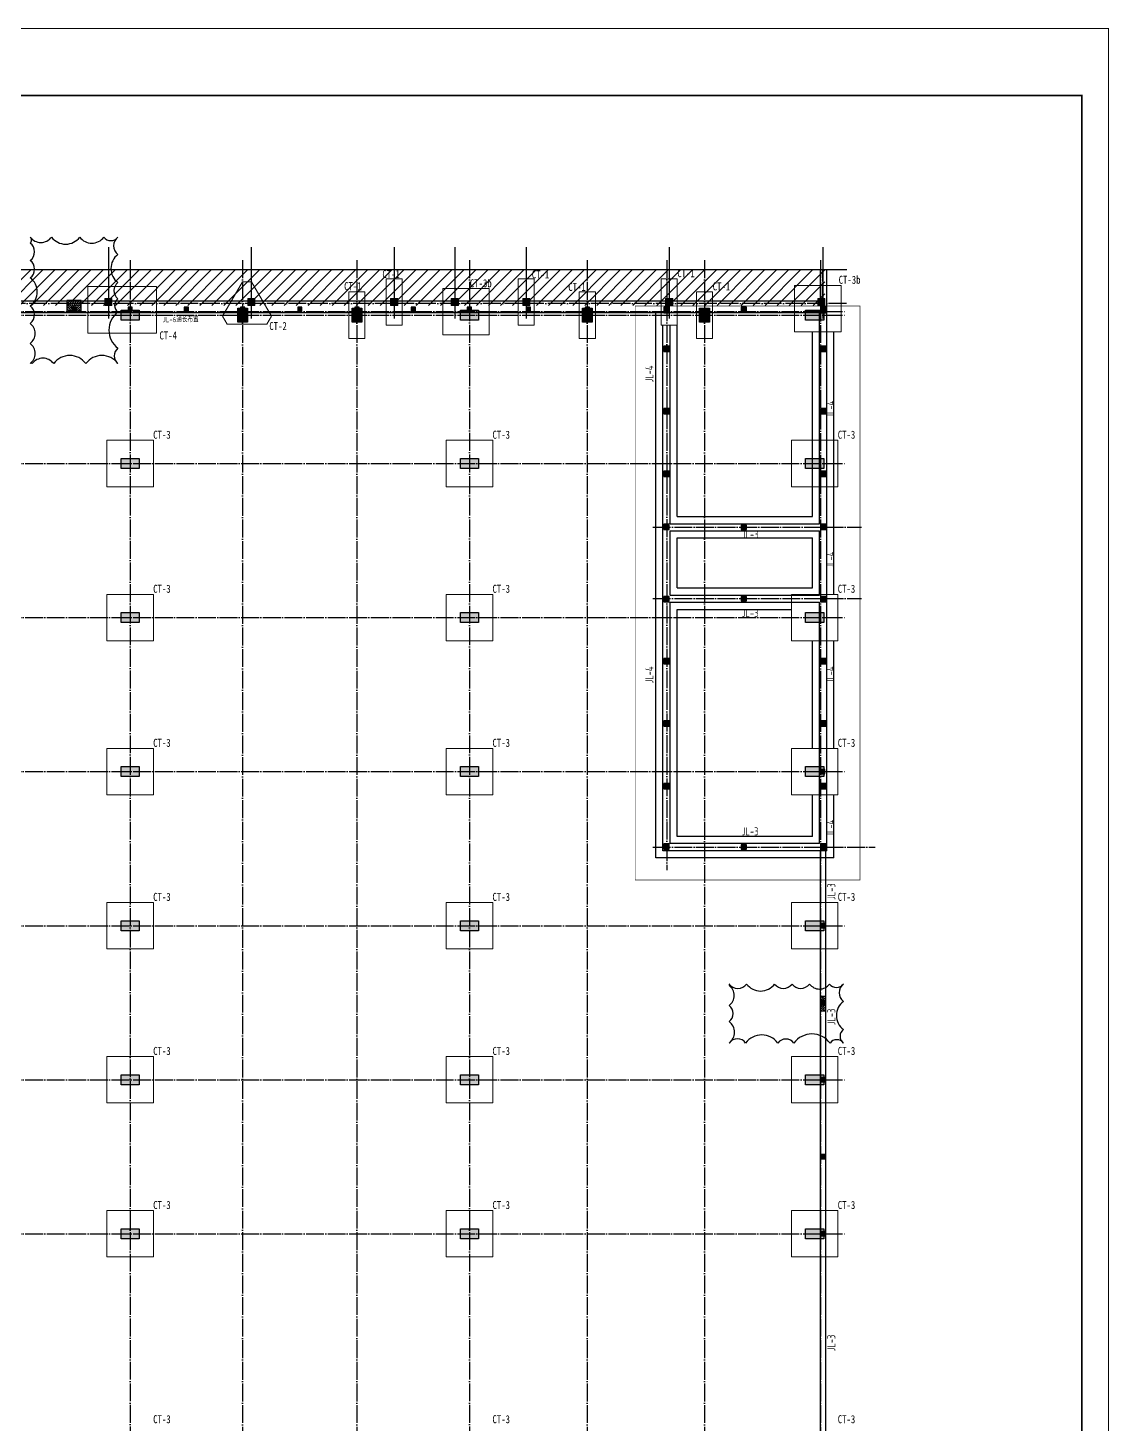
# Model space of a CAD drawing. Extents: x 447413 to 2975780, y -1432727 to 1301644.
# Drawn here: x 2682838 to 2743378, y 548999 to 627208 of the extents above; entities that cross this region are included whole.
import ezdxf
from ezdxf.enums import TextEntityAlignment as Align

# ---------------------------------------------------------------- set-up
doc = ezdxf.new("R2010")
doc.units = 0
doc.header["$LTSCALE"] = 1000
doc.header["$MEASUREMENT"] = 0
doc.linetypes.add('DASH', pattern=[0.35, 0.25, -0.1])
doc.linetypes.add('DOTE', pattern=[2.42, 2, -0.2, 0.02, -0.2])
for name, color, linetype in [('AXIS', 3, 'Continuous'), ('DIM_SYMB', 3, 'Continuous'), ('DOTE', 1, 'Continuous'), ('GZ-框', 21, 'Continuous'), ('GZ-阴影', 11, 'Continuous'), ('PUB_HATCH', 8, 'Continuous'), ('S_BEAM', 4, 'Continuous'), ('图框', 253, 'Continuous'), ('墙体标注', 75, 'Continuous'), ('文字', 3, 'Continuous'), ('短柱', 106, 'Continuous')]:
    doc.layers.add(name, color=color, linetype=linetype)
for name, color, linetype, lineweight in [('BASE_PLAT', 7, 'Continuous', 0), ('WALL', 140, 'Continuous', 25), ('柱', 51, 'Continuous', 18), ('柱涂实', 52, 'Continuous', 18)]:
    doc.layers.add(name, color=color, linetype=linetype, lineweight=lineweight)
doc.layers.add('审图意见修改', color=5, linetype='Continuous', plot=False)
doc.styles.add('宋体', font='', dxfattribs={"height": 35})
doc.styles.add('标注', font='tssdeng.shx', dxfattribs={"width": 0.8, "bigfont": 'tssdchn.shx'})
doc.styles.get('宋体').set_extended_font_data('SimSun')

# ---------------------------------------------------------------- blocks, each defined once
blk = doc.blocks.new('s44444w222')
at = {"layer": '柱涂实'}
for points in [[(2083675, 444865), (2083675, 445265), (2083275, 445265), (2083275, 444865)], [(2091795, 444865), (2092195, 444865), (2092195, 445265), (2091795, 445265)], [(2099795, 444865), (2100195, 444865), (2100195, 445265), (2099795, 445265)], [(2103795, 444865), (2104195, 444865), (2104195, 445265), (2103795, 445265)], [(2107195, 444865), (2107595, 444865), (2107595, 445265), (2107195, 445265)], [(2115195, 444865), (2115595, 444865), (2115595, 445265), (2115195, 445265)], [(2123195, 444865), (2123595, 444865), (2123595, 445265), (2123195, 445265)], [(2131115, 444866), (2131515, 444866), (2131515, 445266), (2131115, 445266)], [(2131625, 444866), (2132025, 444866), (2132025, 445266), (2131625, 445266)], [(2139545, 444865), (2139945, 444865), (2139945, 445265), (2139545, 445265)], [(2147545, 444865), (2147945, 444865), (2147945, 445265), (2147545, 445265)], [(2155545, 444865), (2155945, 444865), (2155945, 445265), (2155545, 445265)], [(2158945, 444865), (2159345, 444865), (2159345, 445265), (2158945, 445265)], [(2162945, 444865), (2163345, 444865), (2163345, 445265), (2162945, 445265)], [(2170945, 444865), (2171345, 444865), (2171345, 445265), (2170945, 445265)], [(2179295, 444865), (2179295, 445265), (2178895, 445265), (2178895, 444865)]]:
    blk.add_hatch(color=256, dxfattribs=at).paths.add_polyline_path(points)
at = {"layer": '柱', "color": 3}
for points in [[(2083675, 444865), (2083675, 445265), (2083275, 445265), (2083275, 444865)], [(2091795, 444865), (2092195, 444865), (2092195, 445265), (2091795, 445265)], [(2099795, 444865), (2100195, 444865), (2100195, 445265), (2099795, 445265)], [(2103795, 444865), (2104195, 444865), (2104195, 445265), (2103795, 445265)], [(2107195, 444865), (2107595, 444865), (2107595, 445265), (2107195, 445265)], [(2115195, 444865), (2115595, 444865), (2115595, 445265), (2115195, 445265)], [(2123195, 444865), (2123595, 444865), (2123595, 445265), (2123195, 445265)], [(2131115, 444866), (2131515, 444866), (2131515, 445266), (2131115, 445266)], [(2131625, 444866), (2132025, 444866), (2132025, 445266), (2131625, 445266)], [(2139545, 444865), (2139945, 444865), (2139945, 445265), (2139545, 445265)], [(2147545, 444865), (2147945, 444865), (2147945, 445265), (2147545, 445265)], [(2155545, 444865), (2155945, 444865), (2155945, 445265), (2155545, 445265)], [(2158945, 444865), (2159345, 444865), (2159345, 445265), (2158945, 445265)], [(2162945, 444865), (2163345, 444865), (2163345, 445265), (2162945, 445265)], [(2170945, 444865), (2171345, 444865), (2171345, 445265), (2170945, 445265)], [(2179295, 444865), (2179295, 445265), (2178895, 445265), (2178895, 444865)]]:
    blk.add_lwpolyline(points, close=True, dxfattribs=at)
at = {"layer": '柱涂实', "linetype": 'Continuous'}
for points in [[(2083675, 444865), (2083675, 445265), (2083275, 445265), (2083275, 444865)], [(2091795, 444865), (2092195, 444865), (2092195, 445265), (2091795, 445265)], [(2099795, 444865), (2100195, 444865), (2100195, 445265), (2099795, 445265)], [(2103795, 444865), (2104195, 444865), (2104195, 445265), (2103795, 445265)], [(2107195, 444865), (2107595, 444865), (2107595, 445265), (2107195, 445265)], [(2115195, 444865), (2115595, 444865), (2115595, 445265), (2115195, 445265)], [(2123195, 444865), (2123595, 444865), (2123595, 445265), (2123195, 445265)], [(2131115, 444866), (2131515, 444866), (2131515, 445266), (2131115, 445266)], [(2131625, 444866), (2132025, 444866), (2132025, 445266), (2131625, 445266)], [(2139545, 444865), (2139945, 444865), (2139945, 445265), (2139545, 445265)], [(2147545, 444865), (2147945, 444865), (2147945, 445265), (2147545, 445265)], [(2155545, 444865), (2155945, 444865), (2155945, 445265), (2155545, 445265)], [(2158945, 444865), (2159345, 444865), (2159345, 445265), (2158945, 445265)], [(2162945, 444865), (2163345, 444865), (2163345, 445265), (2162945, 445265)], [(2170945, 444865), (2171345, 444865), (2171345, 445265), (2170945, 445265)], [(2179295, 444865), (2179295, 445265), (2178895, 445265), (2178895, 444865)]]:
    blk.add_lwpolyline(points, close=True, dxfattribs=at)
blk = doc.blocks.new('A$C6B0021A6')
at = {"layer": '图框', "color": 2, "const_width": 40, "elevation": -84000}
blk.add_lwpolyline([(20, 84120), (118920, 84120), (118920, 20), (20, 20)], close=True, dxfattribs=at)
at = {"layer": '图框', "color": 153, "const_width": 58, "elevation": -84000}
blk.add_lwpolyline([(111420, 1020), (2520, 1020), (2520, 83120), (111420, 83120)], close=True, dxfattribs=at)
blk = doc.blocks.new('2444242424')
at = {"layer": 'AXIS'}
for p, q in [((1874523, 456963), (1874523, 452963)), ((1883123, 456963), (1883123, 452963)), ((1891123, 456963), (1891123, 452963)), ((1895123, 456963), (1895123, 452963)), ((1898523, 456963), (1898523, 452963)), ((1906523, 456963), (1906523, 452963)), ((1914523, 456963), (1914523, 452963)), ((1922523, 456963), (1922523, 452963)), ((1922873, 456963), (1922873, 452963)), ((1930873, 456963), (1930873, 452963)), ((1938873, 456963), (1938873, 452963)), ((1946873, 456963), (1946873, 452963)), ((1950273, 456963), (1950273, 452963)), ((1954273, 456963), (1954273, 452963)), ((1962273, 456963), (1962273, 452963)), ((1970303, 456963), (1970303, 452963))]:
    blk.add_line(p, q, dxfattribs=at)

msp = doc.modelspace()

# ---------------------------------------------------------------- hatches: boundary and pattern name
h = msp.add_hatch()
h.set_pattern_fill('AR-HBONE', color=4, scale=150, angle=90)
h.set_pattern_definition([(135, (3540055.19, -1656578.5), (-129.315688, 2e-14), [274.32, -91.44]), (225, (3539990.53, -1656513.85), (-129.315688, 2e-14), [274.32, -91.44])])
h.paths.add_polyline_path([(2685812.3, 611297.6), (2685812.3, 611947.6), (2685012.3, 611947.6), (2685012.3, 611297.6)])
h = msp.add_hatch()
h.set_pattern_fill('AR-HBONE', color=4, scale=150)
h.set_pattern_definition([(45, (657521.2, 3e-09), (8e-15, 129.315688), [274.32, -91.44]), (135, (657585.86, 64.66), (8e-15, 129.315688), [274.32, -91.44])])
h.paths.add_polyline_path([(2727522.1, 572948.1), (2727222.1, 572948.1), (2727222.1, 572148.1), (2727522.1, 572148.1)])
at = {"layer": 'GZ-阴影'}
for points in [[(2685532.3, 611557.6), (2685292.3, 611557.6), (2685292.3, 611317.6), (2685532.3, 611317.6)], [(2688682.4, 611557.6), (2688442.4, 611557.6), (2688442.4, 611317.6), (2688682.4, 611317.6)], [(2691832.3, 611557.6), (2691592.3, 611557.6), (2691592.3, 611317.6), (2691832.3, 611317.6)], [(2694982.1, 611557.6), (2694742.1, 611557.6), (2694742.1, 611317.6), (2694982.1, 611317.6)], [(2698182.1, 611557.6), (2697942.1, 611557.6), (2697942.1, 611317.6), (2698182.1, 611317.6)], [(2701382.1, 611557.6), (2701142.1, 611557.6), (2701142.1, 611317.6), (2701382.1, 611317.6)], [(2704532.3, 611557.6), (2704292.3, 611557.6), (2704292.3, 611317.6), (2704532.3, 611317.6)], [(2707682.4, 611557.6), (2707442.4, 611557.6), (2707442.4, 611317.6), (2707682.4, 611317.6)], [(2710982.3, 611557.6), (2710742.3, 611557.6), (2710742.3, 611317.6), (2710982.3, 611317.6)], [(2714282.1, 611557.6), (2714042.1, 611557.6), (2714042.1, 611317.6), (2714282.1, 611317.6)], [(2727462.1, 585667.6), (2727222.1, 585667.6), (2727222.1, 585427.6), (2727462.1, 585427.6)], [(2727462.1, 577037.6), (2727222.1, 577037.6), (2727222.1, 576797.6), (2727462.1, 576797.6)], [(2727462.1, 572722.6), (2727222.1, 572722.6), (2727222.1, 572482.6), (2727462.1, 572482.6)], [(2727462.1, 568407.6), (2727222.1, 568407.6), (2727222.1, 568167.6), (2727462.1, 568167.6)], [(2727462.1, 564092.8), (2727222.1, 564092.8), (2727222.1, 563852.8), (2727462.1, 563852.8)], [(2727462.1, 559778), (2727222.1, 559778), (2727222.1, 559538), (2727462.1, 559538)]]:
    msp.add_hatch(color=256, dxfattribs=at).paths.add_polyline_path(points)
at = {"layer": 'PUB_HATCH'}
h = msp.add_hatch(dxfattribs=at)
h.set_pattern_fill('ANSI31', color=256, scale=300, style=0)
h.set_pattern_definition([(45, (2395372.1, 562431.27), (-336.7596, 336.7596), [])])
h.paths.add_polyline_path([(2631442.4, 613635.9), (2727462.1, 613635.9), (2727462.1, 611667.6), (2631442.4, 611667.6)])
at = {"layer": '柱涂实'}
for points in [[(2689072.4, 610837.6), (2688052.4, 610837.6), (2688052.4, 611397.6), (2689072.4, 611397.6)], [(2695137.1, 610732.6), (2694587.1, 610732.6), (2694587.1, 611502.6), (2695137.1, 611502.6)], [(2701537.1, 610732.6), (2700987.1, 610732.6), (2700987.1, 611502.6), (2701537.1, 611502.6)], [(2708072.4, 610837.6), (2707052.4, 610837.6), (2707052.4, 611397.6), (2708072.4, 611397.6)], [(2714437.1, 610732.6), (2713887.1, 610732.6), (2713887.1, 611502.6), (2714437.1, 611502.6)], [(2720997.1, 610732.6), (2720447.1, 610732.6), (2720447.1, 611502.6), (2720997.1, 611502.6)], [(2727407.1, 610837.6), (2726387.1, 610837.6), (2726387.1, 611397.6), (2727407.1, 611397.6)], [(2689072.4, 602527.6), (2688052.4, 602527.6), (2688052.4, 603087.6), (2689072.4, 603087.6)], [(2708072.4, 602527.6), (2707052.4, 602527.6), (2707052.4, 603087.6), (2708072.4, 603087.6)], [(2727407.1, 602527.6), (2726387.1, 602527.6), (2726387.1, 603087.6), (2727407.1, 603087.6)], [(2689072.4, 593897.6), (2688052.4, 593897.6), (2688052.4, 594457.6), (2689072.4, 594457.6)], [(2708072.4, 593897.6), (2707052.4, 593897.6), (2707052.4, 594457.6), (2708072.4, 594457.6)], [(2727407.1, 593897.6), (2726387.1, 593897.6), (2726387.1, 594457.6), (2727407.1, 594457.6)], [(2689072.4, 585267.6), (2688052.4, 585267.6), (2688052.4, 585827.6), (2689072.4, 585827.6)], [(2708072.4, 585267.6), (2707052.4, 585267.6), (2707052.4, 585827.6), (2708072.4, 585827.6)], [(2727407.1, 585267.6), (2726387.1, 585267.6), (2726387.1, 585827.6), (2727407.1, 585827.6)], [(2689072.4, 576637.6), (2688052.4, 576637.6), (2688052.4, 577197.6), (2689072.4, 577197.6)], [(2708072.4, 576637.6), (2707052.4, 576637.6), (2707052.4, 577197.6), (2708072.4, 577197.6)], [(2727407.1, 576637.6), (2726387.1, 576637.6), (2726387.1, 577197.6), (2727407.1, 577197.6)], [(2689072.4, 568007.6), (2688052.4, 568007.6), (2688052.4, 568567.6), (2689072.4, 568567.6)], [(2708072.4, 568007.6), (2707052.4, 568007.6), (2707052.4, 568567.6), (2708072.4, 568567.6)], [(2727407.1, 568007.6), (2726387.1, 568007.6), (2726387.1, 568567.6), (2727407.1, 568567.6)], [(2689072.4, 559378), (2688052.4, 559378), (2688052.4, 559938), (2689072.4, 559938)], [(2708072.4, 559378), (2707052.4, 559378), (2707052.4, 559938), (2708072.4, 559938)], [(2727407.1, 559378), (2726387.1, 559378), (2726387.1, 559938), (2727407.1, 559938)]]:
    msp.add_hatch(color=256, dxfattribs=at).paths.add_polyline_path(points)

# ---------------------------------------------------------------- linework, layer by layer
msp.add_line((2727062.1, 612057.6, 252000), (2727462.1, 611657.6, 252000))
at = {"color": 4, "elevation": 252000}
msp.add_lwpolyline([(2685812.3, 611297.6), (2685812.3, 611947.6), (2685012.3, 611947.6), (2685012.3, 611297.6)], close=True, dxfattribs=at)
at = {"linetype": 'DASH', "ltscale": 5, "const_width": 30}
msp.add_lwpolyline([(2716840.6, 611635.8), (2729426.6, 611635.8), (2729426.6, 579477.8), (2716840.6, 579477.8)], close=True, dxfattribs=at)
at = {"color": 4}
msp.add_lwpolyline([(2727522.1, 572948.1), (2727222.1, 572948.1), (2727222.1, 572148.1), (2727522.1, 572148.1)], close=True, dxfattribs=at)
at = {"layer": 'BASE_PLAT', "linetype": 'Continuous', "elevation": 252000}
for points in [[(2690034.6, 612717.6), (2686190.1, 612717.6), (2686190.1, 610117.6), (2690034.6, 610117.6)], [(2700812.1, 609817.6), (2701712.1, 609817.6), (2701712.1, 612417.6), (2700812.1, 612417.6)], [(2702892.1, 610557.6), (2703792.1, 610557.6), (2703792.1, 613157.6), (2702892.1, 613157.6)], [(2706062.4, 612617.6), (2706062.4, 610017.6), (2708662.4, 610017.6), (2708662.4, 612617.6)], [(2710292.1, 610557.6), (2711192.1, 610557.6), (2711192.1, 613157.6), (2710292.1, 613157.6)], [(2713712.1, 609817.6), (2714612.1, 609817.6), (2714612.1, 612417.6), (2713712.1, 612417.6)], [(2718292.1, 610557.6), (2719192.1, 610557.6), (2719192.1, 613157.6), (2718292.1, 613157.6)], [(2720272.1, 609817.6), (2721172.1, 609817.6), (2721172.1, 612417.6), (2720272.1, 612417.6)], [(2725772.6, 612787.6), (2725772.6, 610187.6), (2728372.6, 610187.6), (2728372.6, 612787.6)], [(2687262.4, 604107.6), (2687262.4, 601507.6), (2689862.4, 601507.6), (2689862.4, 604107.6)], [(2706262.4, 604107.6), (2706262.4, 601507.6), (2708862.4, 601507.6), (2708862.4, 604107.6)], [(2725597.1, 604107.6), (2725597.1, 601507.6), (2728197.1, 601507.6), (2728197.1, 604107.6)], [(2687262.4, 595477.6), (2687262.4, 592877.6), (2689862.4, 592877.6), (2689862.4, 595477.6)], [(2706262.4, 595477.6), (2706262.4, 592877.6), (2708862.4, 592877.6), (2708862.4, 595477.6)], [(2725597.1, 595477.6), (2725597.1, 592877.6), (2728197.1, 592877.6), (2728197.1, 595477.6)], [(2687262.4, 586847.6), (2687262.4, 584247.6), (2689862.4, 584247.6), (2689862.4, 586847.6)], [(2706262.4, 586847.6), (2706262.4, 584247.6), (2708862.4, 584247.6), (2708862.4, 586847.6)], [(2725597.1, 586847.6), (2725597.1, 584247.6), (2728197.1, 584247.6), (2728197.1, 586847.6)], [(2687262.4, 578217.6), (2687262.4, 575617.6), (2689862.4, 575617.6), (2689862.4, 578217.6)], [(2706262.4, 578217.6), (2706262.4, 575617.6), (2708862.4, 575617.6), (2708862.4, 578217.6)], [(2725597.1, 578217.6), (2725597.1, 575617.6), (2728197.1, 575617.6), (2728197.1, 578217.6)], [(2687262.4, 569587.6), (2687262.4, 566987.6), (2689862.4, 566987.6), (2689862.4, 569587.6)], [(2706262.4, 569587.6), (2706262.4, 566987.6), (2708862.4, 566987.6), (2708862.4, 569587.6)], [(2725597.1, 569587.6), (2725597.1, 566987.6), (2728197.1, 566987.6), (2728197.1, 569587.6)], [(2687262.4, 560958), (2687262.4, 558358), (2689862.4, 558358), (2689862.4, 560958)], [(2706262.4, 560958), (2706262.4, 558358), (2708862.4, 558358), (2708862.4, 560958)], [(2725597.1, 560958), (2725597.1, 558358), (2728197.1, 558358), (2728197.1, 560958)]]:
    msp.add_lwpolyline(points, close=True, dxfattribs=at)
at = {"layer": 'BASE_PLAT', "linetype": 'Continuous'}
msp.add_lwpolyline([(2693733.8, 611068.1), (2693993.5, 610617.8), (2696213.3, 610617.8), (2696473.1, 611068.1), (2695363, 612987.8), (2694843.8, 612987.8)], close=True, dxfattribs=at)
at = {"layer": 'DIM_SYMB', "elevation": 252000}
msp.add_lwpolyline([(2728688.3, 613665.8), (2678969.1, 613665.8), (2678854.5, 613980.8), (2678743.4, 613350.8), (2678631.6, 613665.8), (2628912.5, 613665.8)], dxfattribs=at)
at = {"layer": 'DOTE', "color": 8, "linetype": 'DOTE', "ltscale": 0.5}
for p, q in [((2688562.4, 614199.2, 252000), (2688562.4, 493211.8, 252000)), ((2707562.4, 614199.2, 252000), (2707562.4, 493211.8, 252000)), ((2727342.1, 611787.5, 252000), (2727342.1, 613635.9, 252000)), ((2628233.2, 611117.6, 252000), (2728651.9, 611117.6, 252000)), ((2628233.2, 602807.6, 252000), (2728651.9, 602807.6, 252000)), ((2628233.2, 594177.6, 252000), (2728651.9, 594177.6, 252000)), ((2628233.2, 585547.6, 252000), (2728651.9, 585547.6, 252000)), ((2628233.2, 576917.6, 252000), (2728651.9, 576917.6, 252000)), ((2628233.2, 568287.6, 252000), (2728651.9, 568287.6, 252000))]:
    msp.add_line(p, q, dxfattribs=at)
at = {"layer": 'DOTE', "linetype": 'DOTE', "ltscale": 0.5}
for p, q in [((2628233.2, 611317.6, 252000), (2728651.9, 611317.6, 252000)), ((2628233.2, 559658, 252000), (2728651.9, 559658, 252000))]:
    msp.add_line(p, q, dxfattribs=at)
at = {"layer": 'DOTE', "color": 6, "linetype": 'DOTE', "ltscale": 0.5}
for p, q in [((2717827.6, 599237.6, 504000), (2729524.4, 599237.6, 504000)), ((2717827.6, 595237.6, 504000), (2729524.4, 595237.6, 504000)), ((2717827.6, 581317.6, 504000), (2730286.2, 581317.6, 504000))]:
    msp.add_line(p, q, dxfattribs=at)
at = {"layer": 'DOTE', "color": 8, "linetype": 'DOTE', "ltscale": 0.5, "elevation": 252000}
for points in [[(2694862.1, 614191.7), (2694862.1, 493205.8)], [(2701262.1, 614191.7), (2701262.1, 493205.8)], [(2714162.1, 614191.7), (2714162.1, 493205.8)], [(2720722.1, 614191.7), (2720722.1, 493205.8)], [(2728673.7, 611777.5), (2628912.5, 611777.5)]]:
    msp.add_lwpolyline(points, dxfattribs=at)
at = {"layer": 'DOTE', "color": 6, "linetype": 'DOTE', "ltscale": 0.5, "elevation": 504000}
msp.add_lwpolyline([(2718622.1, 614205.3), (2718622.1, 580029.5)], dxfattribs=at)
at = {"layer": 'DOTE', "linetype": 'DOTE', "ltscale": 0.5, "elevation": 252000}
msp.add_lwpolyline([(2727222.1, 614191.7), (2727222.1, 493205.8)], dxfattribs=at)
at = {"layer": 'GZ-框', "elevation": 252000}
for points in [[(2685532.3, 611557.6), (2685292.3, 611557.6), (2685292.3, 611317.6), (2685532.3, 611317.6)], [(2688682.4, 611557.6), (2688442.4, 611557.6), (2688442.4, 611317.6), (2688682.4, 611317.6)], [(2691832.3, 611557.6), (2691592.3, 611557.6), (2691592.3, 611317.6), (2691832.3, 611317.6)], [(2694982.1, 611557.6), (2694742.1, 611557.6), (2694742.1, 611317.6), (2694982.1, 611317.6)], [(2698182.1, 611557.6), (2697942.1, 611557.6), (2697942.1, 611317.6), (2698182.1, 611317.6)], [(2701382.1, 611557.6), (2701142.1, 611557.6), (2701142.1, 611317.6), (2701382.1, 611317.6)], [(2704532.3, 611557.6), (2704292.3, 611557.6), (2704292.3, 611317.6), (2704532.3, 611317.6)], [(2707682.4, 611557.6), (2707442.4, 611557.6), (2707442.4, 611317.6), (2707682.4, 611317.6)], [(2710982.3, 611557.6), (2710742.3, 611557.6), (2710742.3, 611317.6), (2710982.3, 611317.6)], [(2714282.1, 611557.6), (2714042.1, 611557.6), (2714042.1, 611317.6), (2714282.1, 611317.6)], [(2727462.1, 585667.6), (2727222.1, 585667.6), (2727222.1, 585427.6), (2727462.1, 585427.6)], [(2727462.1, 577037.6), (2727222.1, 577037.6), (2727222.1, 576797.6), (2727462.1, 576797.6)], [(2727462.1, 572722.6), (2727222.1, 572722.6), (2727222.1, 572482.6), (2727462.1, 572482.6)], [(2727462.1, 568407.6), (2727222.1, 568407.6), (2727222.1, 568167.6), (2727462.1, 568167.6)], [(2727462.1, 564092.8), (2727222.1, 564092.8), (2727222.1, 563852.8), (2727462.1, 563852.8)], [(2727462.1, 559778), (2727222.1, 559778), (2727222.1, 559538), (2727462.1, 559538)]]:
    msp.add_lwpolyline(points, close=True, dxfattribs=at)
at = {"layer": 'GZ-框', "color": 3}
for points, elevation in [([(2718442.1, 611257.6), (2718742.1, 611257.6), (2718742.1, 611557.6), (2718442.1, 611557.6)], -504000), ([(2722772.1, 611317.6), (2723072.1, 611317.6), (2723072.1, 611557.6), (2722772.1, 611557.6)], 252000), ([(2727222.2, 611257.6), (2727522.2, 611257.6), (2727522.2, 611557.6), (2727222.2, 611557.6)], -252000), ([(2727222.2, 609087.6), (2727522.2, 609087.6), (2727522.2, 609387.6), (2727222.2, 609387.6)], 252000), ([(2727222.2, 605587.6), (2727522.2, 605587.6), (2727522.2, 605887.6), (2727222.2, 605887.6)], 252000), ([(2727222.2, 602087.6), (2727522.2, 602087.6), (2727522.2, 602387.6), (2727222.2, 602387.6)], 252000), ([(2718442.1, 599117.6), (2718742.1, 599117.6), (2718742.1, 599417.6), (2718442.1, 599417.6)], -504000), ([(2727222.2, 599117.6), (2727522.2, 599117.6), (2727522.2, 599417.6), (2727222.2, 599417.6)], -252000), ([(2718442.1, 595057.6), (2718742.1, 595057.6), (2718742.1, 595357.6), (2718442.1, 595357.6)], -252000), ([(2727222.2, 591587.6), (2727522.2, 591587.6), (2727522.2, 591887.6), (2727222.2, 591887.6)], 252000), ([(2727222.2, 588087.6), (2727522.2, 588087.6), (2727522.2, 588387.6), (2727222.2, 588387.6)], 252000), ([(2727222.2, 584587.6), (2727522.2, 584587.6), (2727522.2, 584887.6), (2727222.2, 584887.6)], 252000), ([(2718442.1, 581197.6), (2718742.1, 581197.6), (2718742.1, 581497.6), (2718442.1, 581497.6)], -252000)]:
    msp.add_lwpolyline(points, close=True, dxfattribs=dict(at, elevation=elevation))
for points in [[(2718442.1, 609087.6), (2718742.1, 609087.6), (2718742.1, 609387.6), (2718442.1, 609387.6)], [(2718442.1, 605587.6), (2718742.1, 605587.6), (2718742.1, 605887.6), (2718442.1, 605887.6)], [(2718442.1, 602087.6), (2718742.1, 602087.6), (2718742.1, 602387.6), (2718442.1, 602387.6)], [(2722772.1, 599117.6), (2723072.1, 599117.6), (2723072.1, 599357.6), (2722772.1, 599357.6)], [(2722772.1, 595117.6), (2723072.1, 595117.6), (2723072.1, 595357.6), (2722772.1, 595357.6)], [(2727222.2, 595057.6), (2727522.2, 595057.6), (2727522.2, 595357.6), (2727222.2, 595357.6)], [(2718442.1, 591587.6), (2718742.1, 591587.6), (2718742.1, 591887.6), (2718442.1, 591887.6)], [(2718442.1, 588087.6), (2718742.1, 588087.6), (2718742.1, 588387.6), (2718442.1, 588387.6)], [(2718442.1, 584587.6), (2718742.1, 584587.6), (2718742.1, 584887.6), (2718442.1, 584887.6)], [(2722772.1, 581197.6), (2723072.1, 581197.6), (2723072.1, 581437.6), (2722772.1, 581437.6)], [(2727222.2, 581197.6), (2727522.2, 581197.6), (2727522.2, 581497.6), (2727222.2, 581497.6)]]:
    msp.add_lwpolyline(points, close=True, dxfattribs=at)
at = {"layer": 'GZ-阴影'}
for points in [[(2718442.1, 611257.6, -504000), (2718742.1, 611257.6, -504000), (2718442.1, 611557.6, -504000), (2718742.1, 611557.6, -504000)], [(2722772.1, 611317.6, 252000), (2723072.1, 611317.6, 252000), (2722772.1, 611557.6, 252000), (2723072.1, 611557.6, 252000)], [(2727222.2, 611257.6, -252000), (2727522.2, 611257.6, -252000), (2727222.2, 611557.6, -252000), (2727522.2, 611557.6, -252000)], [(2718442.1, 609087.6), (2718742.1, 609087.6), (2718442.1, 609387.6), (2718742.1, 609387.6)], [(2727222.2, 609087.6, 252000), (2727522.2, 609087.6, 252000), (2727222.2, 609387.6, 252000), (2727522.2, 609387.6, 252000)], [(2718442.1, 605587.6), (2718742.1, 605587.6), (2718442.1, 605887.6), (2718742.1, 605887.6)], [(2727222.2, 605587.6, 252000), (2727522.2, 605587.6, 252000), (2727222.2, 605887.6, 252000), (2727522.2, 605887.6, 252000)], [(2718442.1, 602087.6), (2718742.1, 602087.6), (2718442.1, 602387.6), (2718742.1, 602387.6)], [(2727222.2, 602087.6, 252000), (2727522.2, 602087.6, 252000), (2727222.2, 602387.6, 252000), (2727522.2, 602387.6, 252000)], [(2718442.1, 599117.6, -504000), (2718742.1, 599117.6, -504000), (2718442.1, 599417.6, -504000), (2718742.1, 599417.6, -504000)], [(2722772.1, 599117.6), (2723072.1, 599117.6), (2722772.1, 599357.6), (2723072.1, 599357.6)], [(2727222.2, 599117.6, -252000), (2727522.2, 599117.6, -252000), (2727222.2, 599417.6, -252000), (2727522.2, 599417.6, -252000)], [(2718442.1, 595057.6, -252000), (2718742.1, 595057.6, -252000), (2718442.1, 595357.6, -252000), (2718742.1, 595357.6, -252000)], [(2722772.1, 595117.6), (2723072.1, 595117.6), (2722772.1, 595357.6), (2723072.1, 595357.6)], [(2727222.2, 595057.6), (2727522.2, 595057.6), (2727222.2, 595357.6), (2727522.2, 595357.6)], [(2718442.1, 591587.6), (2718742.1, 591587.6), (2718442.1, 591887.6), (2718742.1, 591887.6)], [(2727222.2, 591587.6, 252000), (2727522.2, 591587.6, 252000), (2727222.2, 591887.6, 252000), (2727522.2, 591887.6, 252000)], [(2718442.1, 588087.6), (2718742.1, 588087.6), (2718442.1, 588387.6), (2718742.1, 588387.6)], [(2727222.2, 588087.6, 252000), (2727522.2, 588087.6, 252000), (2727222.2, 588387.6, 252000), (2727522.2, 588387.6, 252000)], [(2718442.1, 584587.6), (2718742.1, 584587.6), (2718442.1, 584887.6), (2718742.1, 584887.6)], [(2727222.2, 584587.6, 252000), (2727522.2, 584587.6, 252000), (2727222.2, 584887.6, 252000), (2727522.2, 584887.6, 252000)], [(2718442.1, 581197.6, -252000), (2718742.1, 581197.6, -252000), (2718442.1, 581497.6, -252000), (2718742.1, 581497.6, -252000)], [(2722772.1, 581197.6), (2723072.1, 581197.6), (2722772.1, 581437.6), (2723072.1, 581437.6)], [(2727222.2, 581197.6), (2727522.2, 581197.6), (2727222.2, 581497.6), (2727522.2, 581497.6)]]:
    msp.add_solid(points, dxfattribs=at)
at = {"layer": 'S_BEAM'}
for p, q in [((2727222.1, 611917.6, 252000), (2727222.1, 613665.8, 252000)), ((2631352.4, 611917.6, 252000), (2727222.1, 611917.6, 252000)), ((2631732.4, 611267.6, 252000), (2727222.1, 611267.6, 252000)), ((2727222.1, 496048.4, 252000), (2727222.1, 581147.6, 252000)), ((2727522.1, 493653.4, 252000), (2727522.1, 581147.6, 252000))]:
    msp.add_line(p, q, dxfattribs=at)
at = {"layer": 'WALL'}
for p, q in [((2727572.1, 581117.6, 252000), (2727572.1, 613665.8, 252000)), ((2717992.1, 580717.6, 252000), (2717992.1, 611267.6, 252000)), ((2727172.1, 599437.6, 252000), (2727172.1, 611267.6, 252000)), ((2718392.1, 581117.6, 252000), (2718392.1, 610557.6, 252000)), ((2718792.1, 599437.6, 252000), (2718792.1, 610557.6, 252000)), ((2719192.1, 599837.6, 252000), (2719192.1, 610557.6, 252000)), ((2726772.1, 599837.6, 252000), (2726772.1, 610187.6, 252000)), ((2727972.1, 595477.6, 252000), (2727972.1, 610187.6, 252000)), ((2718792.1, 599437.6, 252000), (2727172.1, 599437.6, 252000)), ((2719192.1, 599837.6, 252000), (2726772.1, 599837.6, 252000)), ((2718792.1, 599037.6, 252000), (2727172.1, 599037.6, 252000)), ((2718792.1, 595437.6, 252000), (2718792.1, 599037.6, 252000)), ((2719192.1, 595837.6, 252000), (2719192.1, 598637.6, 252000)), ((2719192.1, 598637.6, 252000), (2726772.1, 598637.6, 252000)), ((2726772.1, 595837.6, 252000), (2726772.1, 598637.6, 252000)), ((2727172.1, 595437.6, 252000), (2727172.1, 599037.6, 252000)), ((2718792.1, 595437.6, 252000), (2727172.1, 595437.6, 252000)), ((2719192.1, 595837.6, 252000), (2726772.1, 595837.6, 252000)), ((2718792.1, 595037.6, 252000), (2727172.1, 595037.6, 252000)), ((2718792.1, 581517.6, 252000), (2718792.1, 595037.6, 252000)), ((2719192.1, 581917.6, 252000), (2719192.1, 594637.6, 252000)), ((2719192.1, 594637.6, 252000), (2725597.1, 594637.6, 252000)), ((2727172.1, 581517.6, 252000), (2727172.1, 595037.6, 252000)), ((2726772.1, 586847.6, 252000), (2726772.1, 592877.6, 252000)), ((2727972.1, 586847.6, 252000), (2727972.1, 592877.6, 252000)), ((2726772.1, 581917.6, 252000), (2726772.1, 584247.6, 252000)), ((2727972.1, 580717.6, 252000), (2727972.1, 584247.6, 252000)), ((2726772.1, 581917.6, 252000), (2719192.1, 581917.6, 252000)), ((2727572.1, 581117.6, 252000), (2718392.1, 581117.6, 252000)), ((2727172.1, 581517.6, 252000), (2718792.1, 581517.6, 252000)), ((2727972.1, 580717.6, 252000), (2717992.1, 580717.6, 252000))]:
    msp.add_line(p, q, dxfattribs=at)
at = {"layer": '审图意见修改'}
for points in [[(2687879.2, 615490.7, 0.5), (2687879.2, 614515.7, 0.5), (2687879.2, 612940.7, 0.5), (2687879.2, 612040.7, 0.5), (2687879.2, 611290.7, 0.5), (2687879.2, 609265.7, 0.5), (2687879.2, 608406.7, 0.5), (2686079.2, 608406.7, 0.5), (2684279.2, 608406.7, 0.5), (2683079.2, 608406.7, 0.5), (2682963.2, 608406.7, 0.5), (2682963.2, 609531.7, 0.5), (2682963.2, 610656.7, 0.5), (2682963.2, 611631.7, 0.5), (2682963.2, 613206.7, 0.5), (2682963.2, 614181.7, 0.5), (2682963.2, 615156.7, 0.5), (2682963.2, 615490.7, 0.5), (2684163.2, 615490.7, 0.5), (2685738.2, 615490.7, 0.5), (2687088.2, 615490.7, 0.5)], [(2728503.7, 573650.5, 0.5), (2728503.7, 572675.5, 0.5), (2728503.7, 571100.5, 0.5), (2728503.7, 570344.5, 0.5), (2727753.7, 570344.5, 0.5), (2725728.7, 570344.5, 0.5), (2724828.7, 570344.5, 0.5), (2723028.7, 570344.5, 0.5), (2722102.7, 570344.5, 0.5), (2722102.7, 571544.5, 0.5), (2722102.7, 572444.5, 0.5), (2722102.7, 573569.5, 0.5), (2722102.7, 573650.5, 0.5), (2723077.7, 573650.5, 0.5), (2724652.7, 573650.5, 0.5), (2725627.7, 573650.5, 0.5), (2726602.7, 573650.5, 0.5), (2727727.7, 573650.5, 0.5)]]:
    msp.add_lwpolyline(points, format="xyb", close=True, dxfattribs=at)
at = {"layer": '短柱', "elevation": 252000}
for points in [[(2689072.4, 610837.6), (2688052.4, 610837.6), (2688052.4, 611397.6), (2689072.4, 611397.6)], [(2695137.1, 610732.6), (2694587.1, 610732.6), (2694587.1, 611502.6), (2695137.1, 611502.6)], [(2701537.1, 610732.6), (2700987.1, 610732.6), (2700987.1, 611502.6), (2701537.1, 611502.6)], [(2708072.4, 610837.6), (2707052.4, 610837.6), (2707052.4, 611397.6), (2708072.4, 611397.6)], [(2714437.1, 610732.6), (2713887.1, 610732.6), (2713887.1, 611502.6), (2714437.1, 611502.6)], [(2720997.1, 610732.6), (2720447.1, 610732.6), (2720447.1, 611502.6), (2720997.1, 611502.6)], [(2727407.1, 610837.6), (2726387.1, 610837.6), (2726387.1, 611397.6), (2727407.1, 611397.6)], [(2689072.4, 602527.6), (2688052.4, 602527.6), (2688052.4, 603087.6), (2689072.4, 603087.6)], [(2708072.4, 602527.6), (2707052.4, 602527.6), (2707052.4, 603087.6), (2708072.4, 603087.6)], [(2727407.1, 602527.6), (2726387.1, 602527.6), (2726387.1, 603087.6), (2727407.1, 603087.6)], [(2689072.4, 593897.6), (2688052.4, 593897.6), (2688052.4, 594457.6), (2689072.4, 594457.6)], [(2708072.4, 593897.6), (2707052.4, 593897.6), (2707052.4, 594457.6), (2708072.4, 594457.6)], [(2727407.1, 593897.6), (2726387.1, 593897.6), (2726387.1, 594457.6), (2727407.1, 594457.6)], [(2689072.4, 585267.6), (2688052.4, 585267.6), (2688052.4, 585827.6), (2689072.4, 585827.6)], [(2708072.4, 585267.6), (2707052.4, 585267.6), (2707052.4, 585827.6), (2708072.4, 585827.6)], [(2727407.1, 585267.6), (2726387.1, 585267.6), (2726387.1, 585827.6), (2727407.1, 585827.6)], [(2689072.4, 576637.6), (2688052.4, 576637.6), (2688052.4, 577197.6), (2689072.4, 577197.6)], [(2708072.4, 576637.6), (2707052.4, 576637.6), (2707052.4, 577197.6), (2708072.4, 577197.6)], [(2727407.1, 576637.6), (2726387.1, 576637.6), (2726387.1, 577197.6), (2727407.1, 577197.6)], [(2689072.4, 568007.6), (2688052.4, 568007.6), (2688052.4, 568567.6), (2689072.4, 568567.6)], [(2708072.4, 568007.6), (2707052.4, 568007.6), (2707052.4, 568567.6), (2708072.4, 568567.6)], [(2727407.1, 568007.6), (2726387.1, 568007.6), (2726387.1, 568567.6), (2727407.1, 568567.6)], [(2689072.4, 559378), (2688052.4, 559378), (2688052.4, 559938), (2689072.4, 559938)], [(2708072.4, 559378), (2707052.4, 559378), (2707052.4, 559938), (2708072.4, 559938)], [(2727407.1, 559378), (2726387.1, 559378), (2726387.1, 559938), (2727407.1, 559938)]]:
    msp.add_lwpolyline(points, close=True, dxfattribs=at)

# ---------------------------------------------------------------- block references
at = {"xscale": 1.5, "yscale": 1.5, "zscale": 1.5, "rotation": 270}
msp.add_blockref('A$C6B0021A6', (2617168.3, 627208.4, 252000), dxfattribs=at)
at = {"xscale": -1}
for name, p in [('2444242424', (4601865.2, 157972.1, 252000)), ('s44444w222', (4810737.4, 166792.2, 252000))]:
    msp.add_blockref(name, p, dxfattribs=at)

# ---------------------------------------------------------------- texts
at = {"layer": '墙体标注', "style": '标注', "width": 0.8}
for s, height, p in [('JL-6通长布置', 300, (2690387.3, 610723.5)), ('JL-3', 450, (2722811.9, 598614.3, 252000)), ('JL-3', 450, (2722811.9, 594203, 252000)), ('JL-3', 450, (2722811.9, 581978.9, 252000))]:
    msp.add_text(s, height=height, dxfattribs=at).set_placement(p)
for s, p in [('JL-4', (2717858, 607347, 252000)), ('JL-4', (2727999.8, 605373.9, 252000)), ('JL-4', (2727999.8, 596923, 252000)), ('JL-4', (2717858, 590488.5, 252000)), ('JL-4', (2727999.8, 590488.5, 252000)), ('JL-4', (2727999.8, 581903.7, 252000)), ('JL-3', (2728048.8, 578361.4, 252000)), ('JL-3', (2728048.8, 571338.6, 252000)), ('JL-3', (2728048.8, 553073.7, 252000))]:
    msp.add_text(s, height=450, rotation=90, dxfattribs=at).set_placement(p)
at = {"layer": '文字', "color": 217, "style": '宋体', "width": 0.8}
for s, p in [('CT-1', (2703175.5, 613196.3)), ('CT-1', (2711542, 613180.5)), ('CT-1', (2719690.9, 613246, 252000)), ('CT-3b', (2728847.4, 612876, 504000)), ('CT-1', (2701034.7, 612517.5)), ('CT-3b', (2708196.2, 612679.9, 252000)), ('CT-1', (2713585.1, 612476.1)), ('CT-1', (2721670.9, 612506, 252000)), ('CT-4', (2690692.9, 609759.1, 252000)), ('CT-2', (2696845.1, 610285)), ('CT-3', (2690341.1, 604196, 504000)), ('CT-3', (2709341.1, 604196, 504000)), ('CT-3', (2728675.9, 604196, 504000)), ('CT-3', (2690341.1, 595566, 504000)), ('CT-3', (2709341.1, 595566, 504000)), ('CT-3', (2728675.9, 595566, 504000)), ('CT-3', (2690341.1, 586936, 504000)), ('CT-3', (2709341.1, 586936, 504000)), ('CT-3', (2728675.9, 586936, 504000)), ('CT-3', (2690341.1, 578306, 504000)), ('CT-3', (2709341.1, 578306, 504000)), ('CT-3', (2728675.9, 578306, 504000)), ('CT-3', (2690341.1, 569676, 504000)), ('CT-3', (2709341.1, 569676, 504000)), ('CT-3', (2728675.9, 569676, 504000)), ('CT-3', (2690341.1, 561046.4, 504000)), ('CT-3', (2709341.1, 561046.4, 504000)), ('CT-3', (2728675.9, 561046.4, 504000)), ('CT-3', (2690341.1, 549046.4, 756000)), ('CT-3', (2709341.1, 549046.4, 756000)), ('CT-3', (2728675.9, 549046.4, 756000))]:
    msp.add_text(s, height=450, dxfattribs=at).set_placement(p, align=Align.CENTER)

doc.saveas('drawing.dxf')
